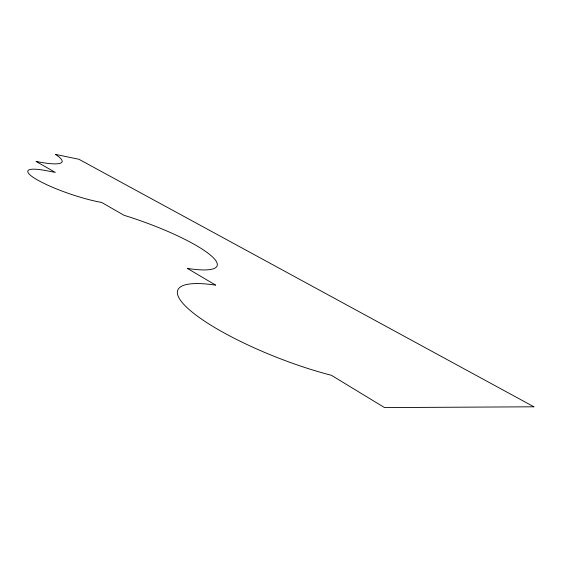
<?xml version="1.0" encoding="UTF-8"?>
<svg xmlns="http://www.w3.org/2000/svg" width="562" height="562" viewBox="0 0 562 562"><rect width="100%" height="100%" fill="white"/><g stroke="black" fill="none" stroke-linecap="round" stroke-linejoin="round"><path stroke-width="0.84" d="M533.9 406.797L384.556 407.598L331.404 375.29A117.5 26.428 21.4 0 1 194.206 313.722A117.5 26.428 21.4 0 1 215.696 285.138L187.322 268.39A87.433 17.022 19.4 0 0 210.497 255.162A87.433 17.022 19.4 0 0 124.033 215.288L101.645 202.425A47.615 8.114 18.8 0 1 37.78 180.149A47.615 8.114 18.8 0 1 44.932 170.412L55.273 172.401L36.08 161.435A65.817 9.997 18.3 0 0 55.469 154.402L78.877 159.25L533.9 406.797"/></g></svg>
